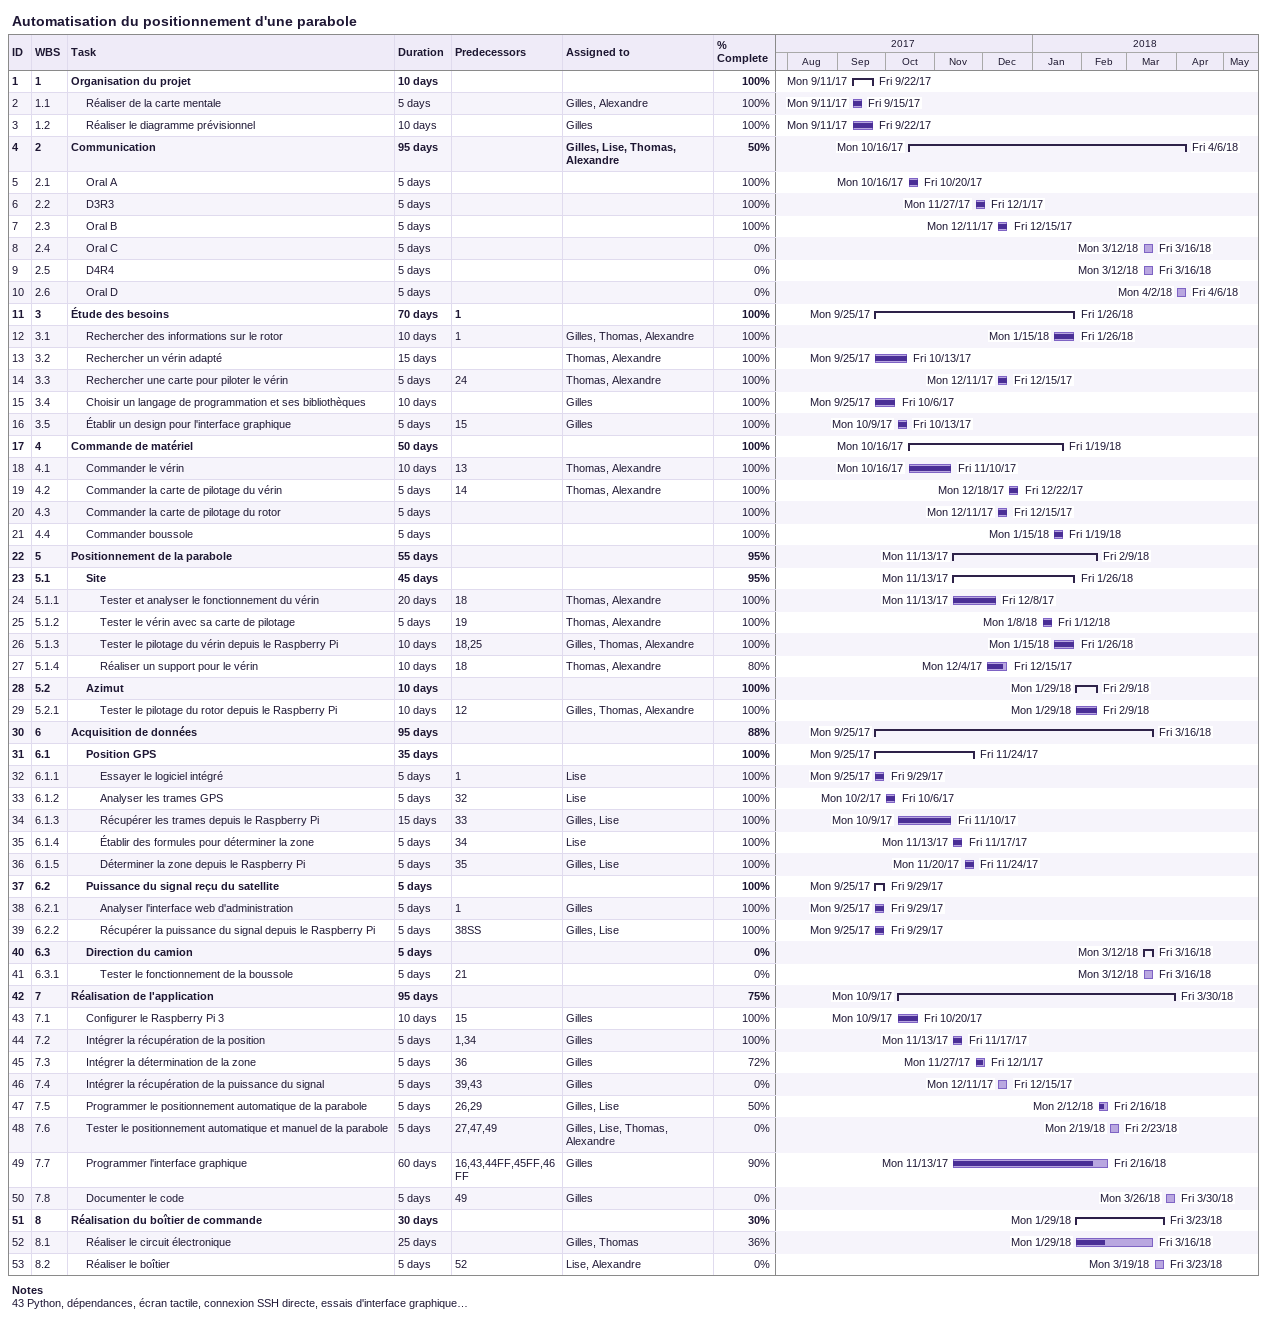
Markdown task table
Automatisation du positionnement d'une parabole

| ID | WBS | Task | Duration | Start | Finish | Predecessors | Resources | % complete |
|---|---|---|---|---|---|---|---|---|
| 1 | 1 | **Organisation du projet** | 10d | 2017-09-11 | 2017-09-22 |  |  | 100 |
| 2 | 1.1 | Réaliser de la carte mentale | 5d | 2017-09-11 | 2017-09-15 |  | Gilles, Alexandre | 100 |
| 3 | 1.2 | Réaliser le diagramme prévisionnel | 10d | 2017-09-11 | 2017-09-22 |  | Gilles | 100 |
| 4 | 2 | **Communication** | 95d | 2017-10-16 | 2018-04-06 |  | Gilles, Lise, Thomas, Alexandre | 50 |
| 5 | 2.1 | Oral A | 5d | 2017-10-16 | 2017-10-20 |  |  | 100 |
| 6 | 2.2 | D3R3 | 5d | 2017-11-27 | 2017-12-01 |  |  | 100 |
| 7 | 2.3 | Oral B | 5d | 2017-12-11 | 2017-12-15 |  |  | 100 |
| 8 | 2.4 | Oral C | 5d | 2018-03-12 | 2018-03-16 |  |  | 0 |
| 9 | 2.5 | D4R4 | 5d | 2018-03-12 | 2018-03-16 |  |  | 0 |
| 10 | 2.6 | Oral D | 5d | 2018-04-02 | 2018-04-06 |  |  | 0 |
| 11 | 3 | **Étude des besoins** | 70d | 2017-09-25 | 2018-01-26 | 1 |  | 100 |
| 12 | 3.1 | Rechercher des informations sur le rotor | 10d | 2018-01-15 | 2018-01-26 | 1 | Gilles, Thomas, Alexandre | 100 |
| 13 | 3.2 | Rechercher un vérin adapté | 15d | 2017-09-25 | 2017-10-13 |  | Thomas, Alexandre | 100 |
| 14 | 3.3 | Rechercher une carte pour piloter le vérin | 5d | 2017-12-11 | 2017-12-15 | 24 | Thomas, Alexandre | 100 |
| 15 | 3.4 | Choisir un langage de programmation et ses bibliothèques | 10d | 2017-09-25 | 2017-10-06 |  | Gilles | 100 |
| 16 | 3.5 | Établir un design pour l'interface graphique | 5d | 2017-10-09 | 2017-10-13 | 15 | Gilles | 100 |
| 17 | 4 | **Commande de matériel** | 50d | 2017-10-16 | 2018-01-19 |  |  | 100 |
| 18 | 4.1 | Commander le vérin | 10d | 2017-10-16 | 2017-11-10 | 13 | Thomas, Alexandre | 100 |
| 19 | 4.2 | Commander la carte de pilotage du vérin | 5d | 2017-12-18 | 2017-12-22 | 14 | Thomas, Alexandre | 100 |
| 20 | 4.3 | Commander la carte de pilotage du rotor | 5d | 2017-12-11 | 2017-12-15 |  |  | 100 |
| 21 | 4.4 | Commander boussole | 5d | 2018-01-15 | 2018-01-19 |  |  | 100 |
| 22 | 5 | **Positionnement de la parabole** | 55d | 2017-11-13 | 2018-02-09 |  |  | 95 |
| 23 | 5.1 | **Site** | 45d | 2017-11-13 | 2018-01-26 |  |  | 95 |
| 24 | 5.1.1 | Tester et analyser le fonctionnement du vérin | 20d | 2017-11-13 | 2017-12-08 | 18 | Thomas, Alexandre | 100 |
| 25 | 5.1.2 | Tester le vérin avec sa carte de pilotage | 5d | 2018-01-08 | 2018-01-12 | 19 | Thomas, Alexandre | 100 |
| 26 | 5.1.3 | Tester le pilotage du vérin depuis le Raspberry Pi | 10d | 2018-01-15 | 2018-01-26 | 18, 25 | Gilles, Thomas, Alexandre | 100 |
| 27 | 5.1.4 | Réaliser un support pour le vérin | 10d | 2017-12-04 | 2017-12-15 | 18 | Thomas, Alexandre | 80 |
| 28 | 5.2 | **Azimut** | 10d | 2018-01-29 | 2018-02-09 |  |  | 100 |
| 29 | 5.2.1 | Tester le pilotage du rotor depuis le Raspberry Pi | 10d | 2018-01-29 | 2018-02-09 | 12 | Gilles, Thomas, Alexandre | 100 |
| 30 | 6 | **Acquisition de données** | 95d | 2017-09-25 | 2018-03-16 |  |  | 88 |
| 31 | 6.1 | **Position GPS** | 35d | 2017-09-25 | 2017-11-24 |  |  | 100 |
| 32 | 6.1.1 | Essayer le logiciel intégré | 5d | 2017-09-25 | 2017-09-29 | 1 | Lise | 100 |
| 33 | 6.1.2 | Analyser les trames GPS | 5d | 2017-10-02 | 2017-10-06 | 32 | Lise | 100 |
| 34 | 6.1.3 | Récupérer les trames depuis le Raspberry Pi | 15d | 2017-10-09 | 2017-11-10 | 33 | Gilles, Lise | 100 |
| 35 | 6.1.4 | Établir des formules pour déterminer la zone | 5d | 2017-11-13 | 2017-11-17 | 34 | Lise | 100 |
| 36 | 6.1.5 | Déterminer la zone depuis le Raspberry Pi | 5d | 2017-11-20 | 2017-11-24 | 35 | Gilles, Lise | 100 |
| 37 | 6.2 | **Puissance du signal reçu du satellite** | 5d | 2017-09-25 | 2017-09-29 |  |  | 100 |
| 38 | 6.2.1 | Analyser l'interface web d'administration | 5d | 2017-09-25 | 2017-09-29 | 1 | Gilles | 100 |
| 39 | 6.2.2 | Récupérer la puissance du signal depuis le Raspberry Pi | 5d | 2017-09-25 | 2017-09-29 | 38SS | Gilles, Lise | 100 |
| 40 | 6.3 | **Direction du camion** | 5d | 2018-03-12 | 2018-03-16 |  |  | 0 |
| 41 | 6.3.1 | Tester le fonctionnement de la boussole | 5d | 2018-03-12 | 2018-03-16 | 21 |  | 0 |
| 42 | 7 | **Réalisation de l'application** | 95d | 2017-10-09 | 2018-03-30 |  |  | 75 |
| 43 | 7.1 | Configurer le Raspberry Pi 3 | 10d | 2017-10-09 | 2017-10-20 | 15 | Gilles | 100 |
| 44 | 7.2 | Intégrer la récupération de la position | 5d | 2017-11-13 | 2017-11-17 | 1, 34 | Gilles | 100 |
| 45 | 7.3 | Intégrer la détermination de la zone | 5d | 2017-11-27 | 2017-12-01 | 36 | Gilles | 72 |
| 46 | 7.4 | Intégrer la récupération de la puissance du signal | 5d | 2017-12-11 | 2017-12-15 | 39, 43 | Gilles | 0 |
| 47 | 7.5 | Programmer le positionnement automatique de la parabole | 5d | 2018-02-12 | 2018-02-16 | 26, 29 | Gilles, Lise | 50 |
| 48 | 7.6 | Tester le positionnement automatique et manuel de la parabole | 5d | 2018-02-19 | 2018-02-23 | 27, 47, 49 | Gilles, Lise, Thomas, Alexandre | 0 |
| 49 | 7.7 | Programmer l'interface graphique | 60d | 2017-11-13 | 2018-02-16 | 16, 43, 44FF, 45FF, 46FF | Gilles | 90 |
| 50 | 7.8 | Documenter le code | 5d | 2018-03-26 | 2018-03-30 | 49 | Gilles | 0 |
| 51 | 8 | **Réalisation du boîtier de commande** | 30d | 2018-01-29 | 2018-03-23 |  |  | 30 |
| 52 | 8.1 | Réaliser le circuit électronique | 25d | 2018-01-29 | 2018-03-16 |  | Gilles, Thomas | 36 |
| 53 | 8.2 | Réaliser le boîtier | 5d | 2018-03-19 | 2018-03-23 | 52 | Lise, Alexandre | 0 |

Notes
- 43: Python, dépendances, écran tactile, connexion SSH directe, essais d'interface graphique…
